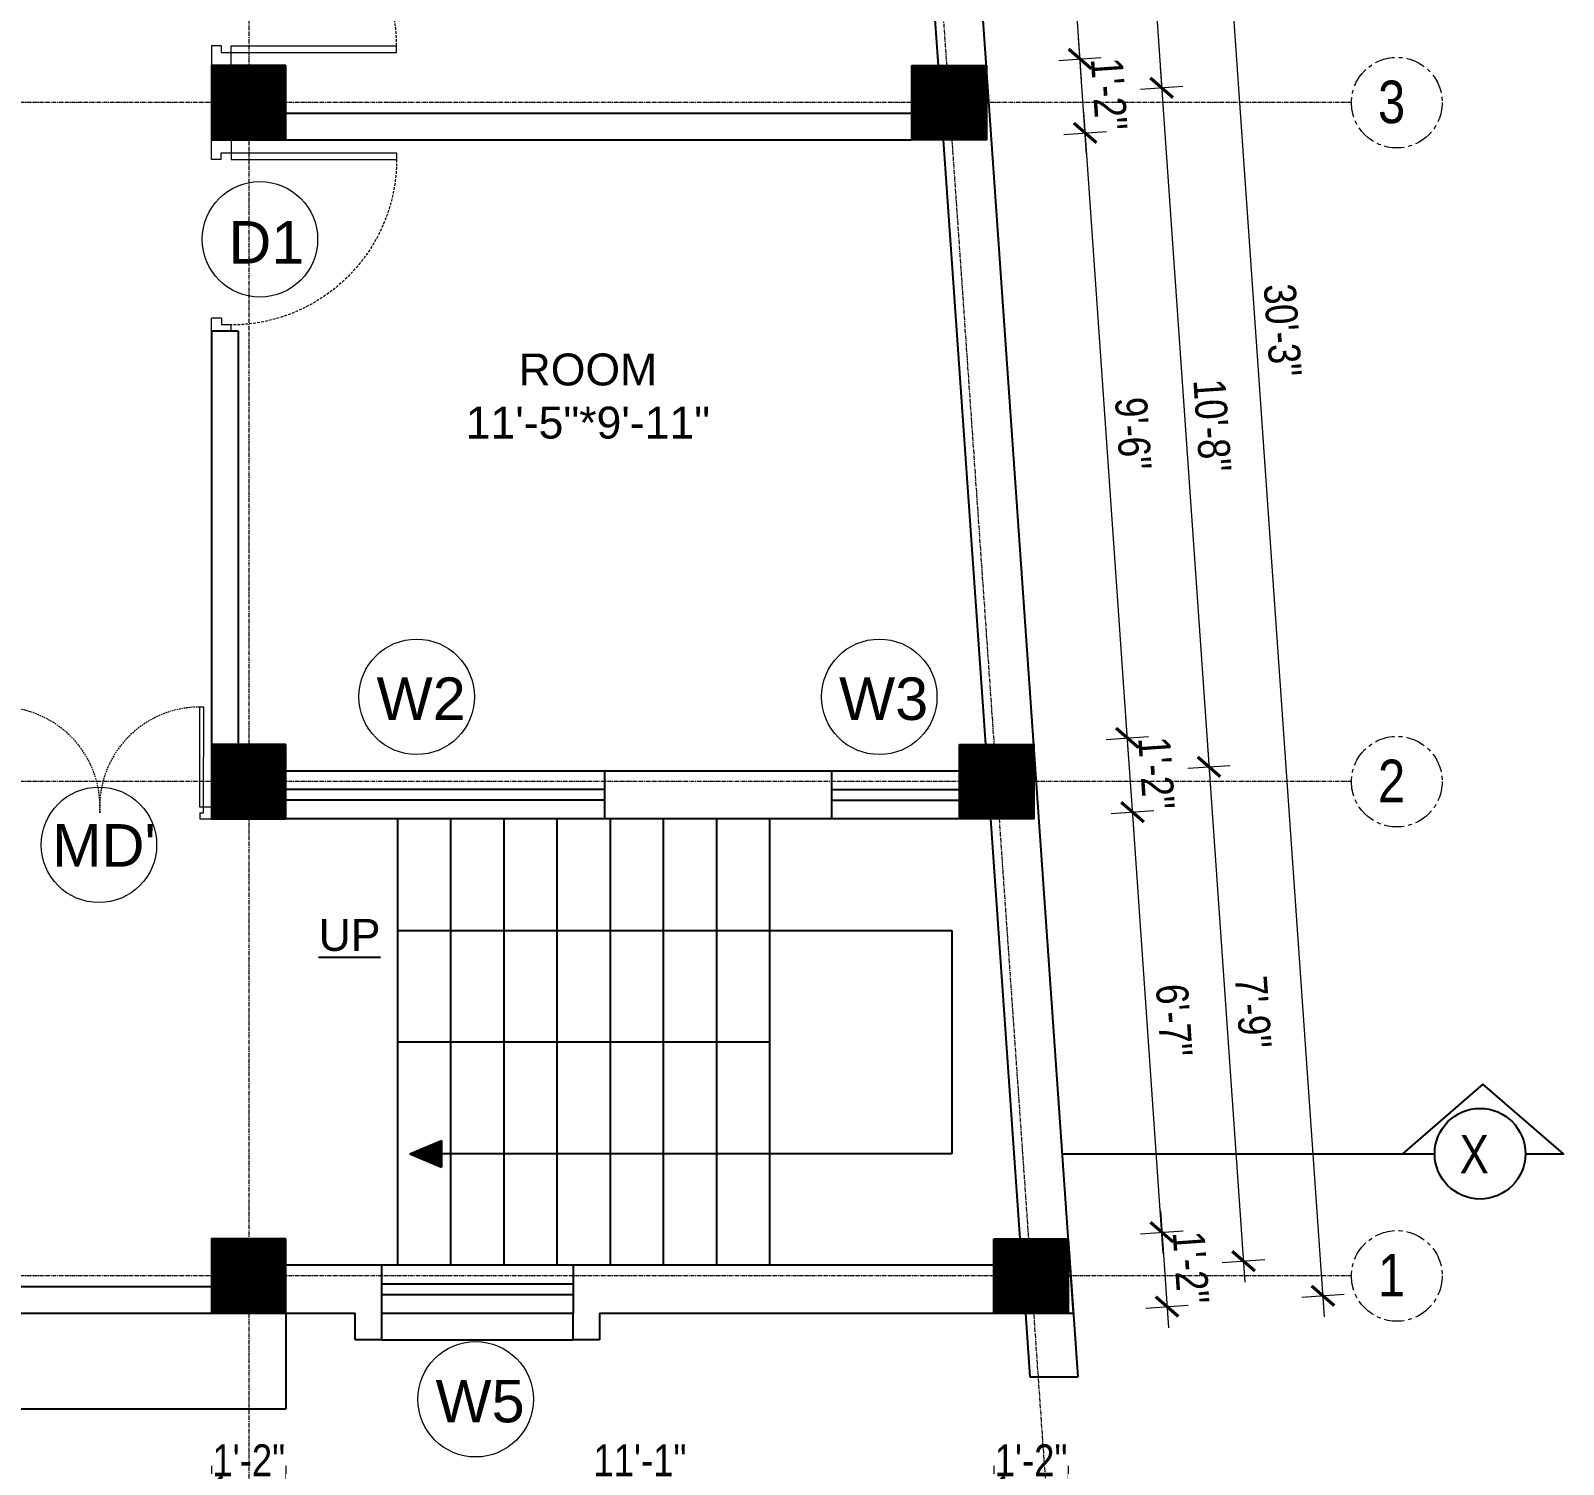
# Model space of a CAD drawing. Header units: inches. Extents: x -10117506 to -5032697, y -6529230 to -3254494.
# Drawn here: x -5047003.2 to -5046714.9, y -3260456.7 to -3260186.9 of the extents above; entities that cross this region are included whole.
import ezdxf

# ---------------------------------------------------------------- set-up
doc = ezdxf.new("R2010")
doc.units = ezdxf.units.IN
doc.header["$LTSCALE"] = 2
doc.header["$MEASUREMENT"] = 0
doc.header["$PDMODE"] = 34
doc.linetypes.add('CENTER', pattern=[2, 1.25, -0.25, 0.25, -0.25])
doc.linetypes.add('HIDDEN', pattern=[0.375, 0.25, -0.125])
doc.layers.get('0').update_dxf_attribs({"linetype": 'CONTINUOUS'})
doc.layers.get('DEFPOINTS').update_dxf_attribs({"color": 141, "linetype": 'CONTINUOUS'})
doc.layers.add('A-Hatch', color=7, linetype='CONTINUOUS')
for name, color, linetype, lineweight in [('Annotate-Lite.w', 177, 'CONTINUOUS', 9), ('Annotations-Bold.w', 177, 'CONTINUOUS', 13), ('DIM 1-100', 4, 'CONTINUOUS', 13), ('Door-Window.w', 4, 'CONTINUOUS', 15), ('TEXT', 181, 'CONTINUOUS', 25)]:
    doc.layers.add(name, color=color, linetype=linetype, lineweight=lineweight)
doc.styles.add('ARAIL', font='ARIALN.TTF')
doc.styles.add('arial.', font='arial.ttf')
doc.styles.add('gaurav', font='arial.ttf')
doc.styles.get("Standard").update_dxf_attribs({"font": 'ARIALN.TTF'})
doc.dimstyles.new('1 by 96', dxfattribs={"dimtxt": 6, "dimasz": 4, "dimexe": 4, "dimexo": 4, "dimgap": 2, "dimtad": 1, "dimdec": 0, "dimzin": 0, "dimdsep": 46, "dimlunit": 4, "dimtxsty": 'Standard', "dimblk": 'ARCHTICK', "dimcen": 0, "dimdle": 4, "dimadec": 0, "dimazin": 0, "dimtfac": 1, "dimtdec": 0, "dimtix": 1, "dimtofl": 0, "dimtmove": 1, "dimatfit": 3, "dimldrblk": 'ARCHTICK', "dimfxl": 4, "dimfxlon": 1, "dimtolj": 1, "dimtzin": 0, "dimlwd": -1, "dimlwe": -1, "dimarcsym": 0})
pattern_1 = [(45, (43663.67672, -1619.9974), (-0.0883883476483, 0.0883883476483), [])]

# ---------------------------------------------------------------- blocks, each defined once
blk = doc.blocks.new('FDFDRE')
at = {"ltscale": 3}
for p, q in [((165701.11, -58637.82), (165701.1, -58641.5)), ((165704.78, -58637.83), (165701.11, -58637.82)), ((165704.78, -58639.66), (165703.55, -58639.66)), ((165703.55, -58639.66), (165703.55, -58641.5)), ((165704.78, -58639.66), (165704.78, -58637.83)), ((165766.98, -58637.83), (165770.65, -58637.82)), ((165766.98, -58639.66), (165766.98, -58637.83)), ((165766.98, -58639.66), (165768.2, -58639.66)), ((165768.2, -58639.66), (165768.2, -58641.5)), ((165770.65, -58637.82), (165770.65, -58641.5)), ((165701.1, -58641.5), (165703.55, -58641.5)), ((165703.55, -58641.5), (165703.53, -58672.63)), ((165703.55, -58641.5), (165704.78, -58641.5)), ((165704.78, -58641.5), (165704.76, -58672.65)), ((165766.98, -58641.5), (165767, -58672.65)), ((165768.2, -58641.5), (165766.98, -58641.5)), ((165770.65, -58641.5), (165768.2, -58641.5)), ((165768.2, -58641.5), (165768.22, -58672.63)), ((165703.53, -58672.63), (165704.76, -58672.65)), ((165768.22, -58672.63), (165767, -58672.65))]:
    blk.add_line(p, q, dxfattribs=at)
at = {"layer": 'Door-Window.w', "color": 9, "linetype": 'HIDDEN', "lineweight": 18}
for centre, start, end in [((165704.78, -58641.5), 269.9618, 3.3835), ((165766.98, -58641.5), 176.6165, 270.0382)]:
    blk.add_arc(centre, 31.16, start, end, dxfattribs=at)
blk = doc.blocks.new('3-0')
at = {"ltscale": 3}
for p, q in [((11063.05, 10097.68), (11065.97, 10099.9)), ((11063.05, 10097.68), (11064.53, 10095.73)), ((11065.25, 10097.81), (11066.71, 10098.92)), ((11065.99, 10096.84), (11065.25, 10097.81)), ((11065.97, 10099.9), (11066.71, 10098.92)), ((11065.99, 10096.84), (11064.53, 10095.73)), ((11085.5, 10074.13), (11110.32, 10092.96)), ((11086.24, 10073.15), (11111.05, 10091.97)), ((11111.05, 10091.97), (11110.32, 10092.96)), ((11084.04, 10073.02), (11082.57, 10071.91)), ((11082.57, 10071.91), (11084.79, 10068.98)), ((11084.04, 10073.02), (11084.78, 10072.04)), ((11084.78, 10072.04), (11086.24, 10073.15)), ((11086.24, 10073.15), (11085.5, 10074.13)), ((11087.72, 10071.2), (11086.24, 10073.15)), ((11084.79, 10068.98), (11087.72, 10071.2))]:
    blk.add_line(p, q, dxfattribs=at)
at = {"layer": 'Door-Window.w', "color": 9, "linetype": 'HIDDEN', "lineweight": 18}
blk.add_arc((11085.5, 10074.13), 31.16, 37.1906, 127.1465, dxfattribs=at)
blk = doc.blocks.new('_ArchTick')
at = {"color": 0, "linetype": 'ByBlock', "const_width": 0.15}
blk.add_lwpolyline([(-0.5, -0.5), (0.5, 0.5)], dxfattribs=at)
blk = doc.blocks.new('*D342')
at = {"layer": 'DEFPOINTS', "color": 0, "ltscale": 0.5, "transparency": 16777216}
for p in [(-5047084.17, -3260428.23), (-5046969.17, -3260428.23), (-5046969.17, -3260460.93)]:
    blk.add_point(p, dxfattribs=at)
at = {"layer": 'DIM 1-100', "color": 0, "ltscale": 0.5, "transparency": 16777216}
for p, q in [((-5047084.17, -3260456.93), (-5047084.17, -3260464.93)), ((-5046969.17, -3260456.93), (-5046969.17, -3260464.93)), ((-5047088.17, -3260460.93), (-5046965.17, -3260460.93))]:
    blk.add_line(p, q, dxfattribs=at)
at = {"layer": 'DIM 1-100', "color": 0, "ltscale": 0.5, "transparency": 16777216, "xscale": 4, "yscale": 4, "zscale": 4, "rotation": 180}
blk.add_blockref('_ArchTick', (-5047084.17, -3260460.93), dxfattribs=at)
at = {"layer": 'DIM 1-100', "color": 0, "ltscale": 0.5, "transparency": 16777216, "xscale": 4, "yscale": 4, "zscale": 4}
blk.add_blockref('_ArchTick', (-5046969.17, -3260460.93), dxfattribs=at)
at = {"layer": 'DIM 1-100', "color": 0, "ltscale": 0.5, "transparency": 16777216, "insert": (-5047026.67, -3260455.87), "char_height": 6, "attachment_point": 5}
blk.add_mtext('\\A1;9\'-7"', dxfattribs=at)
blk = doc.blocks.new('*D343')
at = {"layer": 'DEFPOINTS', "color": 0, "ltscale": 0.5, "transparency": 16777216}
for p in [(-5046969.17, -3260428.23), (-5046955.17, -3260428.23), (-5046955.17, -3260460.93)]:
    blk.add_point(p, dxfattribs=at)
at = {"layer": 'DIM 1-100', "color": 0, "ltscale": 0.5, "transparency": 16777216}
for p, q in [((-5046969.17, -3260456.93), (-5046969.17, -3260464.93)), ((-5046955.17, -3260456.93), (-5046955.17, -3260464.93)), ((-5046973.17, -3260460.93), (-5046951.17, -3260460.93))]:
    blk.add_line(p, q, dxfattribs=at)
at = {"layer": 'DIM 1-100', "color": 0, "ltscale": 0.5, "transparency": 16777216, "xscale": 4, "yscale": 4, "zscale": 4, "rotation": 180}
blk.add_blockref('_ArchTick', (-5046969.17, -3260460.93), dxfattribs=at)
at = {"layer": 'DIM 1-100', "color": 0, "ltscale": 0.5, "transparency": 16777216, "xscale": 4, "yscale": 4, "zscale": 4}
blk.add_blockref('_ArchTick', (-5046955.17, -3260460.93), dxfattribs=at)
at = {"layer": 'DIM 1-100', "color": 0, "ltscale": 0.5, "transparency": 16777216, "insert": (-5046962.17, -3260455.92), "char_height": 6, "attachment_point": 5}
blk.add_mtext('\\A1;1\'-2"', dxfattribs=at)
blk = doc.blocks.new('*D344')
at = {"layer": 'DEFPOINTS', "color": 0, "ltscale": 0.5, "transparency": 16777216}
for p in [(-5046955.17, -3260428.23), (-5046822.03, -3260428.23), (-5046822.03, -3260460.93)]:
    blk.add_point(p, dxfattribs=at)
at = {"layer": 'DIM 1-100', "color": 0, "ltscale": 0.5, "transparency": 16777216}
for p, q in [((-5046955.17, -3260456.93), (-5046955.17, -3260464.93)), ((-5046822.03, -3260456.93), (-5046822.03, -3260464.93)), ((-5046959.17, -3260460.93), (-5046818.03, -3260460.93))]:
    blk.add_line(p, q, dxfattribs=at)
at = {"layer": 'DIM 1-100', "color": 0, "ltscale": 0.5, "transparency": 16777216, "xscale": 4, "yscale": 4, "zscale": 4, "rotation": 180}
blk.add_blockref('_ArchTick', (-5046955.17, -3260460.93), dxfattribs=at)
at = {"layer": 'DIM 1-100', "color": 0, "ltscale": 0.5, "transparency": 16777216, "xscale": 4, "yscale": 4, "zscale": 4}
blk.add_blockref('_ArchTick', (-5046822.03, -3260460.93), dxfattribs=at)
at = {"layer": 'DIM 1-100', "color": 0, "ltscale": 0.5, "transparency": 16777216, "insert": (-5046888.6, -3260455.92), "char_height": 6, "attachment_point": 5}
blk.add_mtext('\\A1;11\'-1"', dxfattribs=at)
blk = doc.blocks.new('*D345')
at = {"layer": 'DEFPOINTS', "color": 0, "ltscale": 0.5, "transparency": 16777216}
for p in [(-5046822.03, -3260428.23), (-5046808.03, -3260428.23), (-5046808.03, -3260460.93)]:
    blk.add_point(p, dxfattribs=at)
at = {"layer": 'DIM 1-100', "color": 0, "ltscale": 0.5, "transparency": 16777216}
for p, q in [((-5046822.03, -3260456.93), (-5046822.03, -3260464.93)), ((-5046808.03, -3260456.93), (-5046808.03, -3260464.93)), ((-5046826.03, -3260460.93), (-5046804.03, -3260460.93))]:
    blk.add_line(p, q, dxfattribs=at)
at = {"layer": 'DIM 1-100', "color": 0, "ltscale": 0.5, "transparency": 16777216, "xscale": 4, "yscale": 4, "zscale": 4, "rotation": 180}
blk.add_blockref('_ArchTick', (-5046822.03, -3260460.93), dxfattribs=at)
at = {"layer": 'DIM 1-100', "color": 0, "ltscale": 0.5, "transparency": 16777216, "xscale": 4, "yscale": 4, "zscale": 4}
blk.add_blockref('_ArchTick', (-5046808.03, -3260460.93), dxfattribs=at)
at = {"layer": 'DIM 1-100', "color": 0, "ltscale": 0.5, "transparency": 16777216, "insert": (-5046815.03, -3260455.92), "char_height": 6, "attachment_point": 5}
blk.add_mtext('\\A1;1\'-2"', dxfattribs=at)
blk = doc.blocks.new('*D346')
at = {"layer": 'DEFPOINTS', "color": 0, "ltscale": 0.5, "transparency": 16777216}
for p in [(-5047091.17, -3260421.23), (-5046962.17, -3260421.23), (-5046962.17, -3260470.86)]:
    blk.add_point(p, dxfattribs=at)
at = {"layer": 'DIM 1-100', "color": 0, "ltscale": 0.5, "transparency": 16777216}
for p, q in [((-5047091.17, -3260466.86), (-5047091.17, -3260474.86)), ((-5046962.17, -3260466.86), (-5046962.17, -3260474.86)), ((-5047095.17, -3260470.86), (-5046958.17, -3260470.86))]:
    blk.add_line(p, q, dxfattribs=at)
at = {"layer": 'DIM 1-100', "color": 0, "ltscale": 0.5, "transparency": 16777216, "xscale": 4, "yscale": 4, "zscale": 4, "rotation": 180}
blk.add_blockref('_ArchTick', (-5047091.17, -3260470.86), dxfattribs=at)
at = {"layer": 'DIM 1-100', "color": 0, "ltscale": 0.5, "transparency": 16777216, "xscale": 4, "yscale": 4, "zscale": 4}
blk.add_blockref('_ArchTick', (-5046962.17, -3260470.86), dxfattribs=at)
at = {"layer": 'DIM 1-100', "color": 0, "ltscale": 0.5, "transparency": 16777216, "insert": (-5047026.67, -3260465.8), "char_height": 6, "attachment_point": 5}
blk.add_mtext('\\A1;10\'-9"', dxfattribs=at)
blk = doc.blocks.new('*D347')
at = {"layer": 'DEFPOINTS', "color": 0, "ltscale": 0.5, "transparency": 16777216}
for p in [(-5046962.17, -3260421.23), (-5046815.03, -3260421.23), (-5046815.03, -3260470.86)]:
    blk.add_point(p, dxfattribs=at)
at = {"layer": 'DIM 1-100', "color": 0, "ltscale": 0.5, "transparency": 16777216}
for p, q in [((-5046962.17, -3260466.86), (-5046962.17, -3260474.86)), ((-5046815.03, -3260466.86), (-5046815.03, -3260474.86)), ((-5046966.17, -3260470.86), (-5046811.03, -3260470.86))]:
    blk.add_line(p, q, dxfattribs=at)
at = {"layer": 'DIM 1-100', "color": 0, "ltscale": 0.5, "transparency": 16777216, "xscale": 4, "yscale": 4, "zscale": 4, "rotation": 180}
blk.add_blockref('_ArchTick', (-5046962.17, -3260470.86), dxfattribs=at)
at = {"layer": 'DIM 1-100', "color": 0, "ltscale": 0.5, "transparency": 16777216, "xscale": 4, "yscale": 4, "zscale": 4}
blk.add_blockref('_ArchTick', (-5046815.03, -3260470.86), dxfattribs=at)
at = {"layer": 'DIM 1-100', "color": 0, "ltscale": 0.5, "transparency": 16777216, "insert": (-5046888.6, -3260465.8), "char_height": 6, "attachment_point": 5}
blk.add_mtext('\\A1;12\'-3"', dxfattribs=at)
blk = doc.blocks.new('*D348')
at = {"layer": 'DEFPOINTS', "color": 0, "ltscale": 0.5, "transparency": 16777216}
for p in [(-5047098.17, -3260428.23), (-5046807.05, -3260428.23), (-5046807.05, -3260481.7)]:
    blk.add_point(p, dxfattribs=at)
at = {"layer": 'DIM 1-100', "color": 0, "ltscale": 0.5, "transparency": 16777216}
for p, q in [((-5047098.17, -3260477.7), (-5047098.17, -3260485.7)), ((-5046807.05, -3260477.7), (-5046807.05, -3260485.7)), ((-5047102.17, -3260481.7), (-5046803.05, -3260481.7))]:
    blk.add_line(p, q, dxfattribs=at)
at = {"layer": 'DIM 1-100', "color": 0, "ltscale": 0.5, "transparency": 16777216, "xscale": 4, "yscale": 4, "zscale": 4, "rotation": 180}
blk.add_blockref('_ArchTick', (-5047098.17, -3260481.7), dxfattribs=at)
at = {"layer": 'DIM 1-100', "color": 0, "ltscale": 0.5, "transparency": 16777216, "xscale": 4, "yscale": 4, "zscale": 4}
blk.add_blockref('_ArchTick', (-5046807.05, -3260481.7), dxfattribs=at)
at = {"layer": 'DIM 1-100', "color": 0, "ltscale": 0.5, "transparency": 16777216, "insert": (-5046952.61, -3260476.64), "char_height": 6, "attachment_point": 5}
blk.add_mtext('\\A1;24\'-3"', dxfattribs=at)
blk = doc.blocks.new('*D349')
at = {"layer": 'DEFPOINTS', "color": 0, "ltscale": 0.5, "transparency": 16777216}
for p in [(-5046808.03, -3260414.23), (-5046807.05, -3260428.23), (-5046789.45, -3260427)]:
    blk.add_point(p, dxfattribs=at)
at = {"layer": 'DIM 1-100', "color": 0, "ltscale": 0.5, "transparency": 16777216}
for p, q in [((-5046790.7, -3260409.01), (-5046789.17, -3260430.99)), ((-5046794.42, -3260413.28), (-5046786.44, -3260412.72)), ((-5046793.44, -3260427.28), (-5046785.46, -3260426.72))]:
    blk.add_line(p, q, dxfattribs=at)
at = {"layer": 'DIM 1-100', "color": 0, "ltscale": 0.5, "transparency": 16777216, "xscale": 4, "yscale": 4, "zscale": 4}
for p, rotation in [((-5046790.43, -3260413), 93.98810611649257), ((-5046789.45, -3260427), 273.9881061164926)]:
    blk.add_blockref('_ArchTick', p, dxfattribs=dict(at, rotation=rotation))
at = {"layer": 'DIM 1-100', "color": 0, "ltscale": 0.5, "transparency": 16777216, "insert": (-5046784.94, -3260419.65), "char_height": 6, "attachment_point": 5, "rotation": 273.9881}
blk.add_mtext('\\A1;1\'-2"', dxfattribs=at)
blk = doc.blocks.new('*D350')
at = {"layer": 'DEFPOINTS', "color": 0, "ltscale": 0.5, "transparency": 16777216}
for p in [(-5046814.17, -3260335.23), (-5046795.94, -3260333.96), (-5046808.03, -3260414.23)]:
    blk.add_point(p, dxfattribs=at)
at = {"layer": 'DIM 1-100', "color": 0, "ltscale": 0.5, "transparency": 16777216}
for p, q in [((-5046790.15, -3260416.99), (-5046796.22, -3260329.97)), ((-5046799.93, -3260334.23), (-5046791.95, -3260333.68)), ((-5046794.42, -3260413.28), (-5046786.44, -3260412.72))]:
    blk.add_line(p, q, dxfattribs=at)
at = {"layer": 'DIM 1-100', "color": 0, "ltscale": 0.5, "transparency": 16777216, "xscale": 4, "yscale": 4, "zscale": 4}
for p, rotation in [((-5046795.94, -3260333.96), 93.98810609593617), ((-5046790.43, -3260413), 273.9881060959362)]:
    blk.add_blockref('_ArchTick', p, dxfattribs=dict(at, rotation=rotation))
at = {"layer": 'DIM 1-100', "color": 0, "ltscale": 0.5, "transparency": 16777216, "insert": (-5046788.13, -3260373.13), "char_height": 6, "attachment_point": 5, "rotation": 273.9881}
blk.add_mtext('\\A1;6\'-7"', dxfattribs=at)
blk = doc.blocks.new('*D351')
at = {"layer": 'DEFPOINTS', "color": 0, "ltscale": 0.5, "transparency": 16777216}
for p in [(-5046814.51, -3260321.23), (-5046796.91, -3260320), (-5046814.17, -3260335.23)]:
    blk.add_point(p, dxfattribs=at)
at = {"layer": 'DIM 1-100', "color": 0, "ltscale": 0.5, "transparency": 16777216}
for p, q in [((-5046795.66, -3260337.95), (-5046797.19, -3260316.01)), ((-5046800.9, -3260320.28), (-5046792.92, -3260319.72)), ((-5046799.93, -3260334.23), (-5046791.95, -3260333.68))]:
    blk.add_line(p, q, dxfattribs=at)
at = {"layer": 'DIM 1-100', "color": 0, "ltscale": 0.5, "transparency": 16777216, "xscale": 4, "yscale": 4, "zscale": 4}
for p, rotation in [((-5046796.91, -3260320), 93.98810609593617), ((-5046795.94, -3260333.96), 273.9881060959362)]:
    blk.add_blockref('_ArchTick', p, dxfattribs=dict(at, rotation=rotation))
at = {"layer": 'DIM 1-100', "color": 0, "ltscale": 0.5, "transparency": 16777216, "insert": (-5046791.42, -3260326.63), "char_height": 6, "attachment_point": 5, "rotation": 273.9881}
blk.add_mtext('\\A1;1\'-2"', dxfattribs=at)
blk = doc.blocks.new('*D352')
at = {"layer": 'DEFPOINTS', "color": 0, "ltscale": 0.5, "transparency": 16777216}
for p in [(-5046804.85, -3260206.17), (-5046823.42, -3260207.47), (-5046814.51, -3260321.23)]:
    blk.add_point(p, dxfattribs=at)
at = {"layer": 'DIM 1-100', "color": 0, "ltscale": 0.5, "transparency": 16777216}
for p, q in [((-5046796.63, -3260323.99), (-5046805.12, -3260202.18)), ((-5046808.84, -3260206.45), (-5046800.86, -3260205.89)), ((-5046800.9, -3260320.28), (-5046792.92, -3260319.72))]:
    blk.add_line(p, q, dxfattribs=at)
at = {"layer": 'DIM 1-100', "color": 0, "ltscale": 0.5, "transparency": 16777216, "xscale": 4, "yscale": 4, "zscale": 4}
for p, rotation in [((-5046804.85, -3260206.17), 93.98810609593617), ((-5046796.91, -3260320), 273.9881060959362)]:
    blk.add_blockref('_ArchTick', p, dxfattribs=dict(at, rotation=rotation))
at = {"layer": 'DIM 1-100', "color": 0, "ltscale": 0.5, "transparency": 16777216, "insert": (-5046795.83, -3260262.73), "char_height": 6, "attachment_point": 5, "rotation": 273.9881}
blk.add_mtext('\\A1;9\'-6"', dxfattribs=at)
blk = doc.blocks.new('*D353')
at = {"layer": 'DEFPOINTS', "color": 0, "ltscale": 0.5, "transparency": 16777216}
for p in [(-5046823.42, -3260193.47), (-5046805.82, -3260192.24), (-5046823.42, -3260207.47)]:
    blk.add_point(p, dxfattribs=at)
at = {"layer": 'DIM 1-100', "color": 0, "ltscale": 0.5, "transparency": 16777216}
for p, q in [((-5046804.57, -3260210.16), (-5046806.1, -3260188.25)), ((-5046809.81, -3260192.52), (-5046801.83, -3260191.96)), ((-5046808.84, -3260206.45), (-5046800.86, -3260205.89))]:
    blk.add_line(p, q, dxfattribs=at)
at = {"layer": 'DIM 1-100', "color": 0, "ltscale": 0.5, "transparency": 16777216, "xscale": 4, "yscale": 4, "zscale": 4}
for p, rotation in [((-5046805.82, -3260192.24), 93.98810609593617), ((-5046804.85, -3260206.17), 273.9881060959362)]:
    blk.add_blockref('_ArchTick', p, dxfattribs=dict(at, rotation=rotation))
at = {"layer": 'DIM 1-100', "color": 0, "ltscale": 0.5, "transparency": 16777216, "insert": (-5046800.33, -3260198.86), "char_height": 6, "attachment_point": 5, "rotation": 273.9881}
blk.add_mtext('\\A1;1\'-2"', dxfattribs=at)
blk = doc.blocks.new('*D354')
at = {"layer": 'DEFPOINTS', "color": 0, "ltscale": 0.5, "transparency": 16777216}
for p in [(-5046813.76, -3260078.33), (-5046832.33, -3260079.63), (-5046823.42, -3260193.47)]:
    blk.add_point(p, dxfattribs=at)
at = {"layer": 'DIM 1-100', "color": 0, "ltscale": 0.5, "transparency": 16777216}
for p, q in [((-5046805.54, -3260196.23), (-5046814.04, -3260074.34)), ((-5046817.75, -3260078.61), (-5046809.77, -3260078.06)), ((-5046809.81, -3260192.52), (-5046801.83, -3260191.96))]:
    blk.add_line(p, q, dxfattribs=at)
at = {"layer": 'DIM 1-100', "color": 0, "ltscale": 0.5, "transparency": 16777216, "xscale": 4, "yscale": 4, "zscale": 4}
for p, rotation in [((-5046813.76, -3260078.33), 93.98810609593617), ((-5046805.82, -3260192.24), 273.9881060959362)]:
    blk.add_blockref('_ArchTick', p, dxfattribs=dict(at, rotation=rotation))
at = {"layer": 'DIM 1-100', "color": 0, "ltscale": 0.5, "transparency": 16777216, "insert": (-5046804.74, -3260134.94), "char_height": 6, "attachment_point": 5, "rotation": 273.9881}
blk.add_mtext('\\A1;9\'-6"', dxfattribs=at)
blk = doc.blocks.new('*D358')
at = {"layer": 'DEFPOINTS', "color": 0, "ltscale": 0.5, "transparency": 16777216}
for p in [(-5046839.33, -3260072.63), (-5046790.46, -3260197.68), (-5046830.42, -3260200.47)]:
    blk.add_point(p, dxfattribs=at)
at = {"layer": 'DIM 1-100', "color": 0, "ltscale": 0.5, "transparency": 16777216}
for p, q in [((-5046799.65, -3260065.85), (-5046790.18, -3260201.67)), ((-5046803.37, -3260070.12), (-5046795.38, -3260069.56)), ((-5046794.45, -3260197.96), (-5046786.47, -3260197.4))]:
    blk.add_line(p, q, dxfattribs=at)
at = {"layer": 'DIM 1-100', "color": 0, "ltscale": 0.5, "transparency": 16777216, "xscale": 4, "yscale": 4, "zscale": 4}
for p, rotation in [((-5046799.37, -3260069.84), 93.98810611419698), ((-5046790.46, -3260197.68), 273.988106114197)]:
    blk.add_blockref('_ArchTick', p, dxfattribs=dict(at, rotation=rotation))
at = {"layer": 'DIM 1-100', "color": 0, "ltscale": 0.5, "transparency": 16777216, "insert": (-5046789.87, -3260133.41), "char_height": 6, "attachment_point": 5, "rotation": 273.9881}
blk.add_mtext('\\A1;10\'-8"', dxfattribs=at)
blk = doc.blocks.new('*D359')
at = {"layer": 'DEFPOINTS', "color": 0, "ltscale": 0.5, "transparency": 16777216}
for p in [(-5046830.42, -3260200.47), (-5046781.56, -3260325.44), (-5046821.51, -3260328.23)]:
    blk.add_point(p, dxfattribs=at)
at = {"layer": 'DIM 1-100', "color": 0, "ltscale": 0.5, "transparency": 16777216}
for p, q in [((-5046790.74, -3260193.69), (-5046781.28, -3260329.43)), ((-5046794.45, -3260197.96), (-5046786.47, -3260197.4)), ((-5046785.55, -3260325.72), (-5046777.56, -3260325.16))]:
    blk.add_line(p, q, dxfattribs=at)
at = {"layer": 'DIM 1-100', "color": 0, "ltscale": 0.5, "transparency": 16777216, "xscale": 4, "yscale": 4, "zscale": 4}
for p, rotation in [((-5046790.46, -3260197.68), 93.98810609593617), ((-5046781.56, -3260325.44), 273.9881060959362)]:
    blk.add_blockref('_ArchTick', p, dxfattribs=dict(at, rotation=rotation))
at = {"layer": 'DIM 1-100', "color": 0, "ltscale": 0.5, "transparency": 16777216, "insert": (-5046780.96, -3260261.21), "char_height": 6, "attachment_point": 5, "rotation": 273.9881}
blk.add_mtext('\\A1;10\'-8"', dxfattribs=at)
blk = doc.blocks.new('*D360')
at = {"layer": 'DEFPOINTS', "color": 0, "ltscale": 0.5, "transparency": 16777216}
for p in [(-5046821.51, -3260328.23), (-5046775.07, -3260418.44), (-5046815.03, -3260421.23)]:
    blk.add_point(p, dxfattribs=at)
at = {"layer": 'DIM 1-100', "color": 0, "ltscale": 0.5, "transparency": 16777216}
for p, q in [((-5046781.83, -3260321.45), (-5046774.79, -3260422.43)), ((-5046785.55, -3260325.72), (-5046777.56, -3260325.16)), ((-5046779.06, -3260418.72), (-5046771.08, -3260418.16))]:
    blk.add_line(p, q, dxfattribs=at)
at = {"layer": 'DIM 1-100', "color": 0, "ltscale": 0.5, "transparency": 16777216, "xscale": 4, "yscale": 4, "zscale": 4}
for p, rotation in [((-5046781.56, -3260325.44), 93.98810609593617), ((-5046775.07, -3260418.44), 273.9881060959362)]:
    blk.add_blockref('_ArchTick', p, dxfattribs=dict(at, rotation=rotation))
at = {"layer": 'DIM 1-100', "color": 0, "ltscale": 0.5, "transparency": 16777216, "insert": (-5046773.26, -3260371.59), "char_height": 6, "attachment_point": 5, "rotation": 273.9881}
blk.add_mtext('\\A1;7\'-9"', dxfattribs=at)
blk = doc.blocks.new('*D362')
at = {"layer": 'DEFPOINTS', "color": 0, "ltscale": 0.5, "transparency": 16777216}
for p in [(-5046785.41, -3260062.36), (-5046832.33, -3260065.63), (-5046807.05, -3260428.23)]:
    blk.add_point(p, dxfattribs=at)
at = {"layer": 'DIM 1-100', "color": 0, "ltscale": 0.5, "transparency": 16777216}
for p, q in [((-5046759.85, -3260428.95), (-5046785.69, -3260058.37)), ((-5046789.4, -3260062.64), (-5046781.42, -3260062.08)), ((-5046764.12, -3260425.23), (-5046756.14, -3260424.68))]:
    blk.add_line(p, q, dxfattribs=at)
at = {"layer": 'DIM 1-100', "color": 0, "ltscale": 0.5, "transparency": 16777216, "xscale": 4, "yscale": 4, "zscale": 4}
for p, rotation in [((-5046785.41, -3260062.36), 93.98810611425189), ((-5046760.13, -3260424.96), 273.9881061142519)]:
    blk.add_blockref('_ArchTick', p, dxfattribs=dict(at, rotation=rotation))
at = {"layer": 'DIM 1-100', "color": 0, "ltscale": 0.5, "transparency": 16777216, "insert": (-5046767.72, -3260243.3), "char_height": 6, "attachment_point": 5, "rotation": 273.9881}
blk.add_mtext('\\A1;30\'-3"', dxfattribs=at)

msp = doc.modelspace()

# ---------------------------------------------------------------- hatches: boundary and pattern name
at = {"layer": 'A-Hatch', "ltscale": 0.5}
h = msp.add_hatch(dxfattribs=at)
h.set_pattern_fill('ANSI31', color=256)
h.set_pattern_definition(pattern_1)
h.paths.add_polyline_path([(-5046955.17, -3260193.47), (-5046969.17, -3260193.47), (-5046969.17, -3260207.47), (-5046955.17, -3260207.47)])
h = msp.add_hatch(dxfattribs=at)
h.set_pattern_fill('ANSI31', color=256)
h.set_pattern_definition(pattern_1)
h.paths.add_polyline_path([(-5046823.42, -3260193.47), (-5046837.42, -3260193.47), (-5046837.42, -3260207.47), (-5046823.42, -3260207.47)])
h = msp.add_hatch(dxfattribs=at)
h.set_pattern_fill('ANSI31', color=256)
h.set_pattern_definition(pattern_1)
h.paths.add_polyline_path([(-5046955.17, -3260321.23), (-5046969.17, -3260321.23), (-5046969.17, -3260333.01), (-5046969.17, -3260333.01), (-5046969.17, -3260335.23), (-5046955.17, -3260335.23)])
h = msp.add_hatch(dxfattribs=at)
h.set_pattern_fill('ANSI31', color=256)
h.set_pattern_definition([(45, (43663.32813, -1619.9974), (-0.0883883476483, 0.0883883476483), [])])
h.paths.add_polyline_path([(-5046814.51, -3260321.23), (-5046828.51, -3260321.23), (-5046828.51, -3260335.23), (-5046814.51, -3260335.23)])
h = msp.add_hatch(dxfattribs=at)
h.set_pattern_fill('ANSI31', color=256)
h.set_pattern_definition([(45, (44334.53851, -1619.9974), (-0.0883883476483, 0.0883883476483), [])])
h.paths.add_polyline_path([(-5046931.84, -3260398.23), (-5046925.92, -3260400.74), (-5046925.92, -3260395.72)])
h = msp.add_hatch(dxfattribs=at)
h.set_pattern_fill('ANSI31', color=256)
h.set_pattern_definition(pattern_1)
h.paths.add_polyline_path([(-5046955.17, -3260414.23), (-5046969.17, -3260414.23), (-5046969.17, -3260428.23), (-5046955.17, -3260428.23)])
h = msp.add_hatch(dxfattribs=at)
h.set_pattern_fill('ANSI31', color=256)
h.set_pattern_definition(pattern_1)
h.paths.add_polyline_path([(-5046808.03, -3260414.23), (-5046822.03, -3260414.23), (-5046822.03, -3260428.23), (-5046808.03, -3260428.23)])

# ---------------------------------------------------------------- linework, layer by layer
at = {"ltscale": 0.5}
for p, q in [((-5046807.05, -3260428.23), (-5046833.59, -3260047.63)), ((-5046832.44, -3260193.47), (-5046840.38, -3260079.63)), ((-5046955.17, -3260202.47), (-5046837.42, -3260202.47)), ((-5046955.17, -3260207.47), (-5046837.42, -3260207.47)), ((-5046823.54, -3260321.23), (-5046831.47, -3260207.47)), ((-5046969.17, -3260243.47), (-5046969.17, -3260321.23)), ((-5046964.17, -3260243.47), (-5046969.17, -3260243.47)), ((-5046964.17, -3260243.47), (-5046964.17, -3260321.23)), ((-5046828.51, -3260326.23), (-5046955.17, -3260326.23)), ((-5046895.17, -3260335.23), (-5046895.17, -3260326.23)), ((-5046852.51, -3260335.23), (-5046852.51, -3260326.23)), ((-5046895.17, -3260329.73), (-5046955.17, -3260329.73)), ((-5046852.51, -3260329.73), (-5046828.51, -3260329.73)), ((-5046895.17, -3260331.73), (-5046955.17, -3260331.73)), ((-5046852.51, -3260331.73), (-5046828.51, -3260331.73)), ((-5046828.17, -3260335.23), (-5046955.17, -3260335.23)), ((-5046934.21, -3260335.23), (-5046934.21, -3260377.23)), ((-5046924.21, -3260335.23), (-5046924.21, -3260377.23)), ((-5046914.21, -3260335.23), (-5046914.21, -3260377.23)), ((-5046904.21, -3260335.23), (-5046904.21, -3260377.23)), ((-5046894.21, -3260335.23), (-5046894.21, -3260377.23)), ((-5046884.21, -3260335.23), (-5046884.21, -3260377.23)), ((-5046874.21, -3260335.23), (-5046874.21, -3260377.23)), ((-5046864.21, -3260335.23), (-5046864.21, -3260377.23)), ((-5046828.51, -3260335.23), (-5046852.51, -3260335.23)), ((-5046817.05, -3260414.23), (-5046822.56, -3260335.23)), ((-5046934.21, -3260356.23), (-5046829.93, -3260356.23)), ((-5046829.93, -3260356.23), (-5046829.93, -3260398.23)), ((-5046864.21, -3260377.23), (-5046934.21, -3260377.23)), ((-5046934.21, -3260377.23), (-5046934.21, -3260419.23)), ((-5046924.21, -3260377.23), (-5046924.21, -3260419.23)), ((-5046914.21, -3260377.23), (-5046914.21, -3260419.23)), ((-5046904.21, -3260377.23), (-5046904.21, -3260419.23)), ((-5046894.21, -3260377.23), (-5046894.21, -3260419.23)), ((-5046884.21, -3260377.23), (-5046884.21, -3260419.23)), ((-5046874.21, -3260377.23), (-5046874.21, -3260419.23)), ((-5046864.21, -3260377.23), (-5046864.21, -3260419.23)), ((-5046931.84, -3260398.23), (-5046925.92, -3260395.72)), ((-5046925.92, -3260395.72), (-5046925.92, -3260400.74)), ((-5046931.84, -3260398.23), (-5046925.92, -3260400.74)), ((-5046829.93, -3260398.23), (-5046925.92, -3260398.23)), ((-5046808.03, -3260414.23), (-5046806.22, -3260440.23)), ((-5046822.03, -3260419.23), (-5046955.17, -3260419.23)), ((-5046937.17, -3260419.23), (-5046937.17, -3260428.23)), ((-5046901.17, -3260419.23), (-5046901.17, -3260428.23)), ((-5047084.17, -3260423.23), (-5046969.17, -3260423.23)), ((-5046937.17, -3260422.73), (-5046901.17, -3260422.73)), ((-5046937.17, -3260424.73), (-5046901.17, -3260424.73)), ((-5047098.17, -3260428.23), (-5046942.17, -3260428.23)), ((-5046955.17, -3260428.23), (-5046955.17, -3260446.23)), ((-5046942.17, -3260433.23), (-5046942.17, -3260428.23)), ((-5046937.17, -3260428.23), (-5046901.17, -3260428.23)), ((-5046937.17, -3260428.23), (-5046901.17, -3260428.23)), ((-5046937.17, -3260428.23), (-5046937.17, -3260433.23)), ((-5046901.17, -3260433.23), (-5046901.17, -3260428.23)), ((-5046896.17, -3260428.23), (-5046807.05, -3260428.23)), ((-5046896.17, -3260428.23), (-5046896.17, -3260433.23)), ((-5046816.08, -3260428.23), (-5046815.24, -3260440.23)), ((-5046937.17, -3260433.23), (-5046942.17, -3260433.23)), ((-5046937.17, -3260433.23), (-5046901.17, -3260433.23)), ((-5046896.17, -3260433.23), (-5046901.17, -3260433.23)), ((-5046815.24, -3260440.23), (-5046806.22, -3260440.23)), ((-5047116.17, -3260446.23), (-5046955.17, -3260446.23))]:
    msp.add_line(p, q, dxfattribs=at)
for points in [[(-5046955.17, -3260193.47), (-5046969.17, -3260193.47), (-5046969.17, -3260207.47), (-5046955.17, -3260207.47)], [(-5046837.42, -3260193.47), (-5046823.42, -3260193.47), (-5046823.42, -3260207.47), (-5046837.42, -3260207.47)], [(-5046955.17, -3260321.23), (-5046969.17, -3260321.23), (-5046969.17, -3260335.23), (-5046955.17, -3260335.23)], [(-5046828.51, -3260321.23), (-5046814.51, -3260321.23), (-5046814.51, -3260335.23), (-5046828.51, -3260335.23)], [(-5046955.17, -3260414.23), (-5046969.17, -3260414.23), (-5046969.17, -3260428.23), (-5046955.17, -3260428.23)], [(-5046822.03, -3260414.23), (-5046808.03, -3260414.23), (-5046808.03, -3260428.23), (-5046822.03, -3260428.23)]]:
    msp.add_lwpolyline(points, close=True, dxfattribs=at)
at = {"layer": 'Annotate-Lite.w', "ltscale": 0.005}
for centre in [(-5046960.07, -3260226.19), (-5046930.58, -3260312.27), (-5046843.58, -3260312.27), (-5046990.35, -3260340.12), (-5046919.5, -3260444.43)]:
    msp.add_circle(centre, 10.86, dxfattribs=at)
at = {"layer": 'Annotations-Bold.w', "linetype": 'CENTER', "ltscale": 0.3}
for p, q in [((-5046847.98, -3259948.59), (-5046810.86, -3260481.05)), ((-5046962.17, -3259954.44), (-5046962.17, -3260482.55)), ((-5046754.76, -3260200.47), (-5047160.33, -3260200.47)), ((-5046754.76, -3260328.23), (-5047160.33, -3260328.23)), ((-5046754.76, -3260421.23), (-5047160.33, -3260421.23))]:
    msp.add_line(p, q, dxfattribs=at)
at = {"layer": 'Annotations-Bold.w', "linetype": 'CENTER', "ltscale": 1.5}
for centre in [(-5046746.23, -3260200.47), (-5046746.23, -3260328.23), (-5046746.23, -3260421.23)]:
    msp.add_circle(centre, 8.53, dxfattribs=at)
at = {"layer": 'TEXT'}
for points in [[(-5046722.05, -3260398.23), (-5046714.91, -3260398.23), (-5046730.05, -3260385.14), (-5046745.19, -3260398.23)], [(-5046809.15, -3260398.23), (-5046739.12, -3260398.23)]]:
    msp.add_lwpolyline(points, dxfattribs=at)
msp.add_circle((-5046730.58, -3260398.23), 8.53, dxfattribs=at)

# ---------------------------------------------------------------- block references
at = {"layer": 'Door-Window.w', "linetype": 'ByBlock', "yscale": 0.9997910037636757, "zscale": 0.9997910039624012}
for p, xscale, rotation in [((-5061882.91, -3261514.03), 0.9997910043702504, 322.809404789754), ((-5061882.91, -3258886.91), -0.9997910043702504, 217.190595210246)]:
    msp.add_blockref('3-0', p, dxfattribs=dict(at, xscale=xscale, rotation=rotation))
at = {"layer": 'Door-Window.w', "ltscale": 0.005, "xscale": 0.6039383709430695, "yscale": 0.6039383709430695, "zscale": 0.6039383709985556, "rotation": 180}
msp.add_blockref('FDFDRE', (-4946895.92, -3295748.86), dxfattribs=at)

# ---------------------------------------------------------------- texts
at = {"layer": 'Annotate-Lite.w', "ltscale": 0.005, "char_height": 8, "style": 'gaurav'}
for s, insert, attachment_point in [('D1', (-5046965.99, -3260230.75), 7), ('W2', (-5046938.12, -3260308.62), 1), ('W3', (-5046851.13, -3260308.62), 1), ("MD'", (-5046999.16, -3260336.22), 1), ('W5', (-5046927.04, -3260440.78), 1)]:
    msp.add_mtext_dynamic_manual_height_columns(s, width=8, gutter_width=100, heights=[0], dxfattribs=dict(at, insert=insert, attachment_point=attachment_point))
at = {"layer": 'Annotations-Bold.w', "linetype": 'CENTER', "ltscale": 1.5, "char_height": 8, "attachment_point": 1, "style": 'ARAIL'}
for s, insert in [('3', (-5046749.76, -3260196.33)), ('2', (-5046749.76, -3260324.09)), ('1', (-5046749.76, -3260417.09))]:
    msp.add_mtext_dynamic_manual_height_columns(s, width=6.5393, gutter_width=100, heights=[0], dxfattribs=dict(at, insert=insert))
at = {"layer": 'TEXT', "lineweight": -2, "insert": (-5046898.38, -3260255.72), "char_height": 6, "attachment_point": 5, "style": 'arial.'}
msp.add_mtext_dynamic_manual_height_columns('{\\W1;ROOM\\P11\'-5"*9\'-11"}', width=45.7314, gutter_width=30, heights=[0], dxfattribs=at)
at = {"layer": 'TEXT', "lineweight": -2, "insert": (-5046943.2, -3260357.11), "char_height": 6, "width": 127.5059, "attachment_point": 5, "style": 'arial.'}
msp.add_mtext('{\\LUP}', dxfattribs=at)
at = {"layer": 'TEXT', "insert": (-5046734.42, -3260394.73), "char_height": 7.2, "attachment_point": 1, "style": 'ARAIL'}
msp.add_mtext_dynamic_manual_height_columns('X', width=125.4648, gutter_width=90, heights=[0], dxfattribs=at)

# ---------------------------------------------------------------- dimensions: what is measured, and where the dimension line sits
at = {"layer": 'DIM 1-100', "ltscale": 0.5}
for p1, p2, distance, picture, middle in [((-5046807.05, -3260428.23), (-5046832.33, -3260065.63), -47.04, '*D362', (-5046767.72, -3260243.3)), ((-5046839.33, -3260072.63), (-5046830.42, -3260200.47), 40.06, '*D358', (-5046789.87, -3260133.41))]:
    dim = msp.add_aligned_dim(p1=p1, p2=p2, distance=distance, dimstyle='1 by 96', dxfattribs=at)
    dim.commit()
    dim.dimension.update_dxf_attribs({"geometry": picture, "text_midpoint": middle})
for base, p1, p2, picture, middle in [((-5046813.76, -3260078.33), (-5046823.42, -3260193.47), (-5046832.33, -3260079.63), '*D354', (-5046804.74, -3260134.94)), ((-5046781.56, -3260325.44), (-5046830.42, -3260200.47), (-5046821.51, -3260328.23), '*D359', (-5046780.96, -3260261.21)), ((-5046804.85, -3260206.17), (-5046814.51, -3260321.23), (-5046823.42, -3260207.47), '*D352', (-5046795.83, -3260262.73)), ((-5046775.07, -3260418.44), (-5046821.51, -3260328.23), (-5046815.03, -3260421.23), '*D360', (-5046773.26, -3260371.59)), ((-5046795.94, -3260333.96), (-5046808.03, -3260414.23), (-5046814.17, -3260335.23), '*D350', (-5046788.13, -3260373.13))]:
    dim = msp.add_linear_dim(base=base, p1=p1, p2=p2, angle=93.9881, dimstyle='1 by 96', dxfattribs=at)
    dim.commit()
    dim.dimension.update_dxf_attribs({"geometry": picture, "text_midpoint": middle})
for base, p1, p2, angle, picture, middle, dimtype in [((-5046805.82, -3260192.24), (-5046823.42, -3260207.47), (-5046823.42, -3260193.47), 93.9881, '*D353', (-5046805.33, -3260199.21), 160), ((-5046796.91, -3260320), (-5046814.17, -3260335.23), (-5046814.51, -3260321.23), 93.9881, '*D351', (-5046796.42, -3260326.98), 160), ((-5046789.45, -3260427), (-5046808.03, -3260414.23), (-5046807.05, -3260428.23), 273.9881, '*D349', (-5046789.94, -3260420), 161)]:
    dim = msp.add_linear_dim(base=base, p1=p1, p2=p2, angle=angle, dimstyle='1 by 96', dxfattribs=at)
    dim.commit()
    dim.dimension.update_dxf_attribs({"geometry": picture, "text_midpoint": middle, "dimtype": dimtype})
for base, p1, p2, picture, middle in [((-5046962.17, -3260470.86), (-5047091.17, -3260421.23), (-5046962.17, -3260421.23), '*D346', (-5047026.67, -3260465.8)), ((-5046815.03, -3260470.86), (-5046962.17, -3260421.23), (-5046815.03, -3260421.23), '*D347', (-5046888.6, -3260465.8)), ((-5046807.05, -3260481.7), (-5047098.17, -3260428.23), (-5046807.05, -3260428.23), '*D348', (-5046952.61, -3260476.64)), ((-5046969.17, -3260460.93), (-5047084.17, -3260428.23), (-5046969.17, -3260428.23), '*D342', (-5047026.67, -3260455.87)), ((-5046822.03, -3260460.93), (-5046955.17, -3260428.23), (-5046822.03, -3260428.23), '*D344', (-5046888.6, -3260455.92))]:
    dim = msp.add_linear_dim(base=base, p1=p1, p2=p2, dimstyle='1 by 96', dxfattribs=at)
    dim.commit()
    dim.dimension.update_dxf_attribs({"geometry": picture, "text_midpoint": middle})
for base, p1, p2, picture, middle in [((-5046955.17, -3260460.93), (-5046969.17, -3260428.23), (-5046955.17, -3260428.23), '*D343', (-5046962.17, -3260460.93)), ((-5046808.03, -3260460.93), (-5046822.03, -3260428.23), (-5046808.03, -3260428.23), '*D345', (-5046815.03, -3260460.93))]:
    dim = msp.add_linear_dim(base=base, p1=p1, p2=p2, dimstyle='1 by 96', dxfattribs=at)
    dim.commit()
    dim.dimension.update_dxf_attribs({"geometry": picture, "text_midpoint": middle, "dimtype": 160})

doc.saveas('drawing.dxf')
